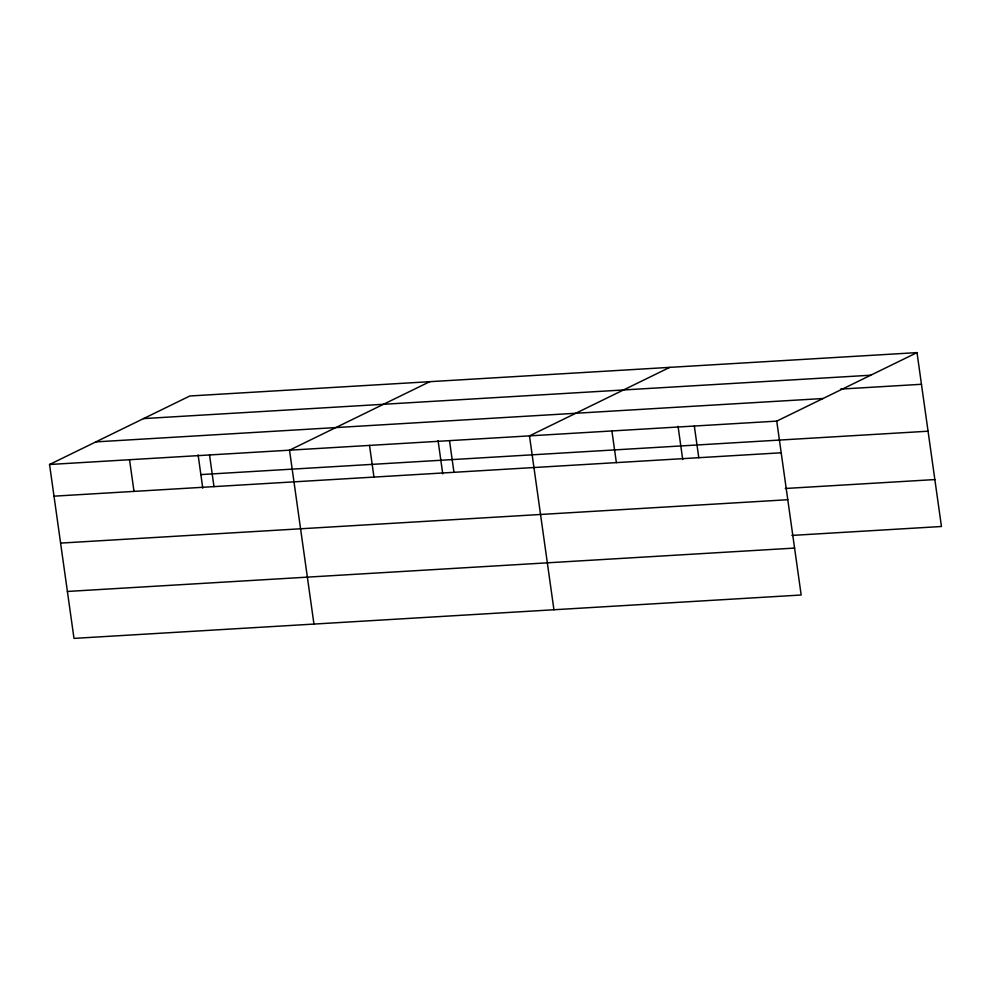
<?xml version="1.0" encoding="UTF-8"?>
<svg xmlns="http://www.w3.org/2000/svg" width="991" height="991" viewBox="0 0 991 991"><rect width="100%" height="100%" fill="white"/><g stroke="black" fill="none" stroke-linecap="round" stroke-linejoin="round"><path stroke-width="1.49" d="M917.009 352.61L776.746 421.125L801.174 595.009L73.991 638.39L49.55 464.494L189.826 395.991L917.009 352.61L941.45 526.506L791.883 535.425M429.797 381.671L289.521 450.187L313.961 624.07M669.767 367.364L529.491 435.867L553.932 609.762M143.534 418.598L870.717 375.217M840.579 389.104L921.457 384.285M95.842 441.887L823.025 398.518M49.55 464.494L776.746 421.125M200.863 474.59L928.059 431.209M53.997 496.169L781.193 452.788M785.281 488.489L934.86 479.57M60.6 543.105L787.783 499.724M67.388 591.454L794.584 548.085M694.332 426.043L698.779 457.706M678.042 426.279L682.725 459.564M611.905 430.961L616.365 462.624M449.505 440.648L453.952 472.311M438.072 440.586L442.754 473.871M369.519 445.417L373.966 477.08M209.535 454.956L213.982 486.631M198.101 454.906L202.783 488.191M129.536 459.725L133.996 491.4"/></g></svg>
